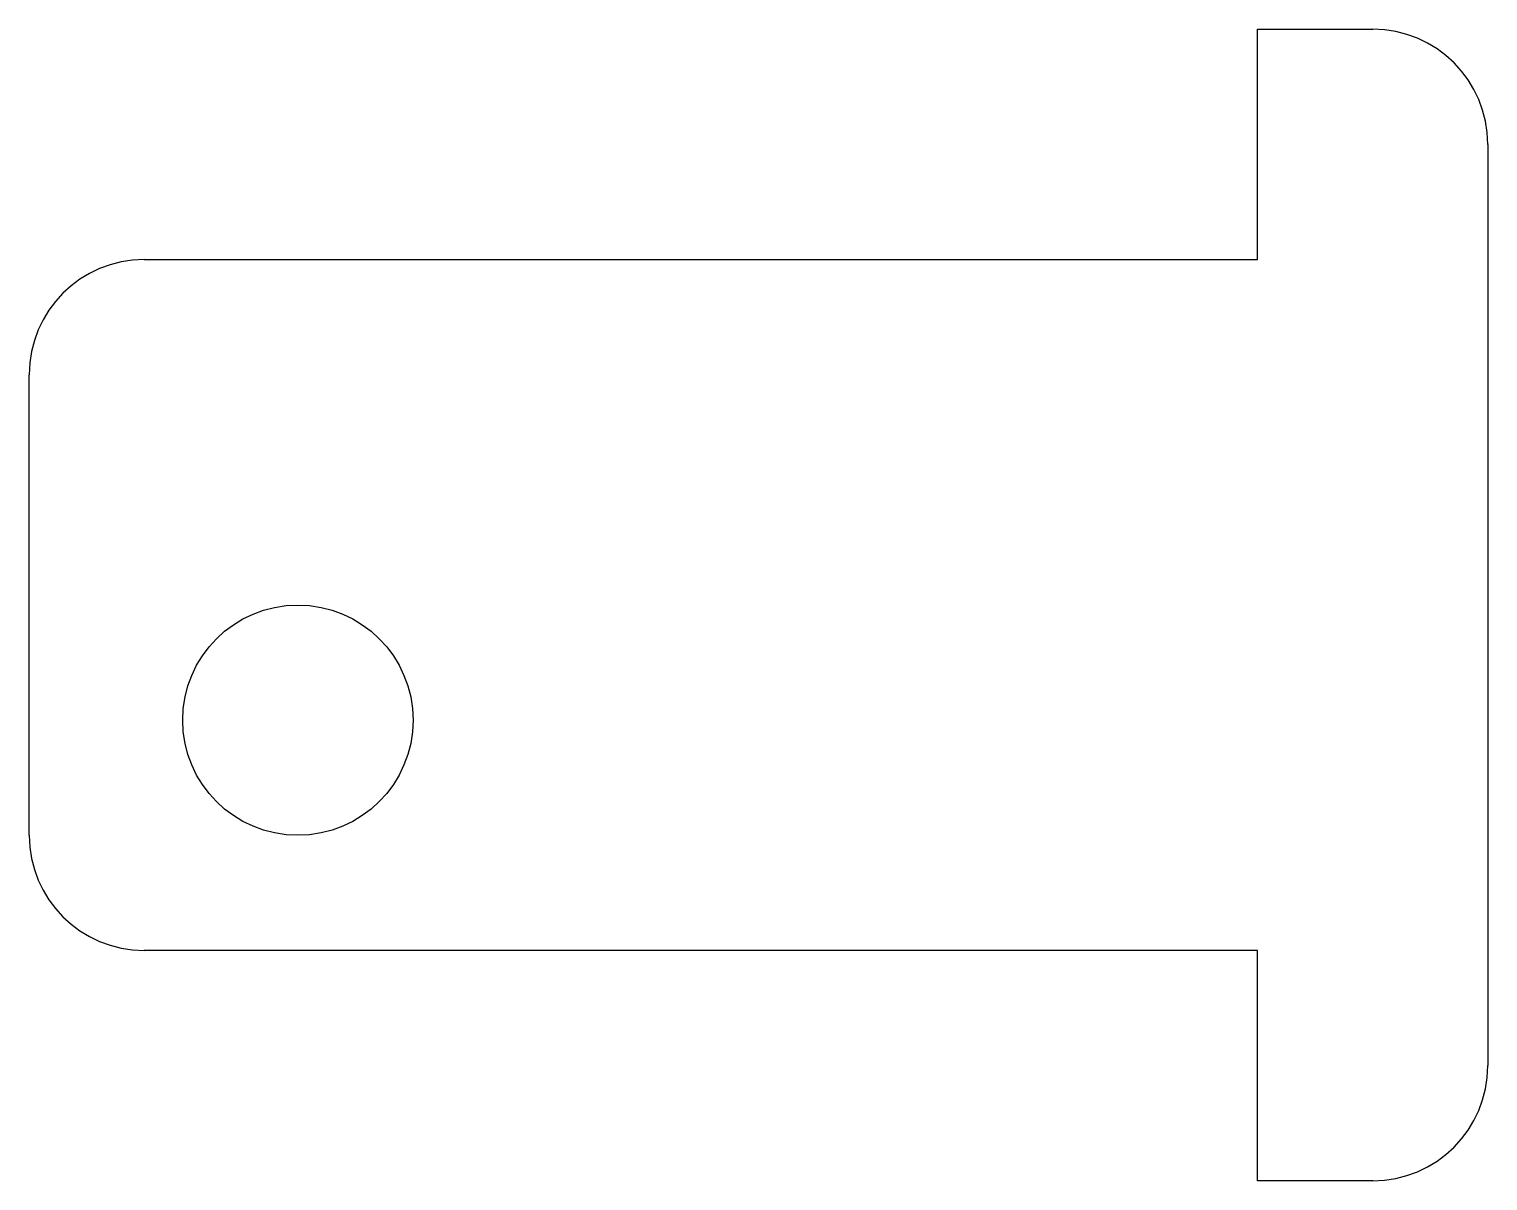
# Model space of a CAD drawing. Extents: x -16 to 3, y -7.5 to 7.5.
import ezdxf

# ---------------------------------------------------------------- set-up
doc = ezdxf.new("R2010")
doc.units = 0
doc.layers.get('0').update_dxf_attribs({"linetype": 'continuous'})

# ---------------------------------------------------------------- blocks, each defined once
blk = doc.blocks.new('BODY')
at = {"color": 0}
for p, q in [((0, 4.5), (0, 7.5)), ((0, 7.5), (1.5, 7.5)), ((3, 6), (3, -6)), ((-14.5, 4.5), (0, 4.5)), ((-16, -3), (-16, 3)), ((0, -4.5), (-14.5, -4.5)), ((0, -7.5), (0, -4.5)), ((1.5, -7.5), (0, -7.5))]:
    blk.add_line(p, q, dxfattribs=at)
blk.add_circle((-12.5, -1.5), 1.5, dxfattribs=at)
for centre, start, end in [((1.5, 6), 0, 90), ((-14.5, 3), 90, -180), ((-14.5, -3), -180, -90), ((1.5, -6), -90, 0)]:
    blk.add_arc(centre, 1.5, start, end, dxfattribs=at)

msp = doc.modelspace()

# ---------------------------------------------------------------- block references
at = {"color": 0}
msp.add_blockref('BODY', (0, 0), dxfattribs=at)

doc.saveas('drawing.dxf')
